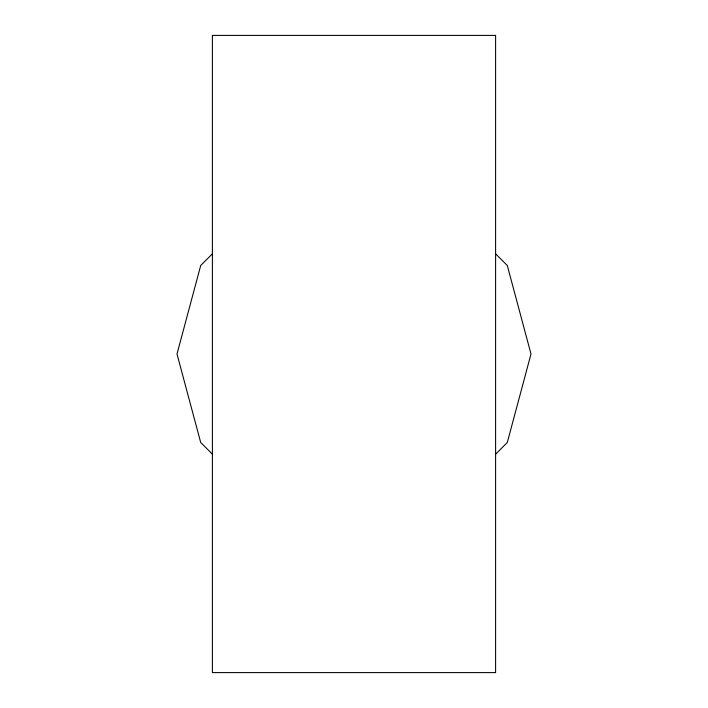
<?xml version="1.0" encoding="UTF-8"?>
<svg xmlns="http://www.w3.org/2000/svg" width="708" height="708" viewBox="0 0 708 708"><rect width="100%" height="100%" fill="white"/><g stroke="black" fill="none" stroke-linecap="round" stroke-linejoin="round"><path stroke-width="1.06" d="M212.418 253.791L200.709 265.5L177 354L200.709 442.5L212.418 454.209M495.582 454.209L507.291 442.5L531 354L507.291 265.5L495.582 253.791M495.6 35.4L212.4 35.4L212.4 672.6L495.6 672.6L495.6 35.4"/></g></svg>
